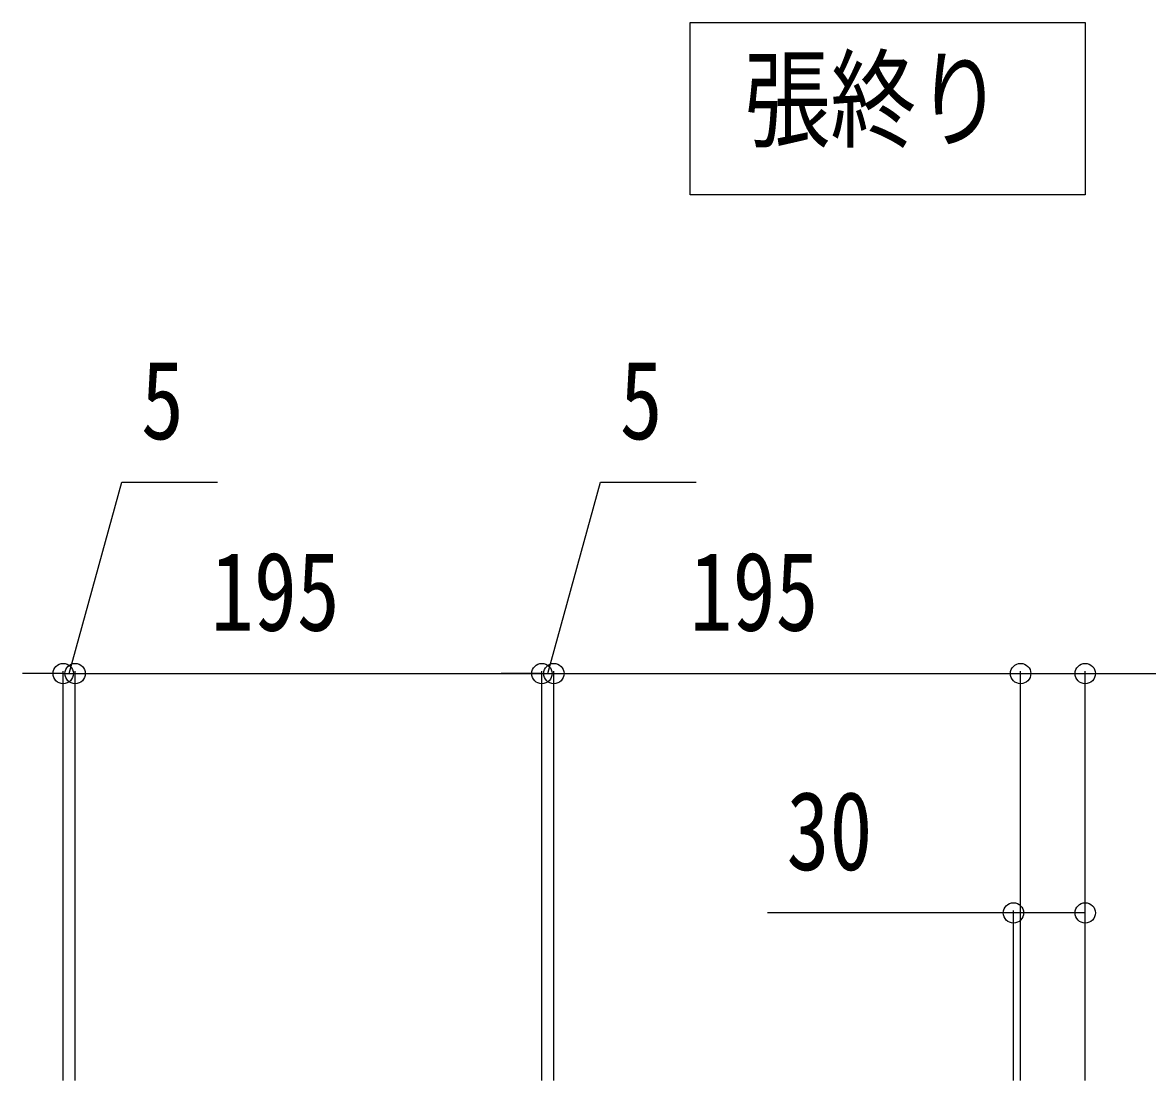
# Model space of a CAD drawing. Units: millimetres, scale not verified. Extents: x -4205 to 4205, y -2970 to 2970.
# Drawn here: x 200 to 670, y -662.2 to -220.2 of the extents above; entities that cross this region are included whole.
import ezdxf
from ezdxf.enums import TextEntityAlignment as Align

# ---------------------------------------------------------------- set-up
doc = ezdxf.new("R2010")
doc.units = ezdxf.units.MM
doc.header["$LTSCALE"] = 20
doc.layers.add('0-2_USER1', color=3, linetype='Continuous')
doc.layers.add('0-6_YKK_D', color=6, linetype='Continuous')
doc.styles.add('ＭＳ ゴシック', font='')
doc.styles.get('ＭＳ ゴシック').set_extended_font_data('MS Gothic')

msp = doc.modelspace()

# ---------------------------------------------------------------- linework, layer by layer
at = {"layer": '0-2_USER1'}
msp.add_lwpolyline([(479, -292.18), (479, -220.18), (644, -220.18), (644, -292.18)], close=True, dxfattribs=at)
at = {"layer": '0-6_YKK_D'}
for p, q in [((217, -492.18), (200, -492.18)), ((217, -662.18), (217, -491.18)), ((217, -492.18), (222, -492.18)), ((217, -492.18), (222, -492.18)), ((222, -662.18), (222, -491.18)), ((222, -662.18), (222, -491.18)), ((222, -492.18), (417, -492.18)), ((222, -492.18), (239, -492.18)), ((417, -492.18), (400, -492.18)), ((417, -662.18), (417, -491.18)), ((417, -662.18), (417, -491.18)), ((417, -492.18), (422, -492.18)), ((417, -492.18), (422, -492.18)), ((422, -662.18), (422, -491.18)), ((422, -662.18), (422, -491.18)), ((422, -492.18), (439, -492.18)), ((422, -492.18), (617, -492.18)), ((617, -662.18), (617, -491.18)), ((617, -662.18), (617, -491.18)), ((644, -662.18), (644, -491.18)), ((614, -662.18), (614, -591.18)), ((644, -662.18), (644, -591.18))]:
    msp.add_line(p, q, dxfattribs=at)
for points in [[(219.5, -492.18), (241.5, -412.18), (281.5, -412.18)], [(419.5, -492.18), (441.5, -412.18), (481.5, -412.18)], [(617, -492.18), (644, -492.18), (729.8, -492.18)], [(644, -592.18), (614, -592.18), (511.2, -592.18)]]:
    msp.add_lwpolyline(points, dxfattribs=at)
for centre in [(217, -492.18), (222, -492.18), (222, -492.18), (417, -492.18), (417, -492.18), (422, -492.18), (422, -492.18), (617, -492.18), (617, -492.18), (644, -492.18), (614, -592.18), (644, -592.18)]:
    msp.add_circle(centre, 4.25, dxfattribs=at)

# ---------------------------------------------------------------- texts
at = {"layer": '0-2_USER1', "style": 'ＭＳ ゴシック', "width": 0.8}
msp.add_text('張終り', height=32.99, dxfattribs=at).set_placement((501.5, -278.68), align=Align.BOTTOM_LEFT)
at = {"layer": '0-6_YKK_D', "style": 'ＭＳ ゴシック', "width": 0.8}
for s, p in [('5', (249.5, -404.18)), ('5', (449.5, -404.18)), ('195', (278.7, -484.18)), ('195', (478.7, -484.18)), ('30', (519.2, -584.18))]:
    msp.add_text(s, height=32.99, dxfattribs=at).set_placement(p, align=Align.BOTTOM_LEFT)

doc.saveas('drawing.dxf')
